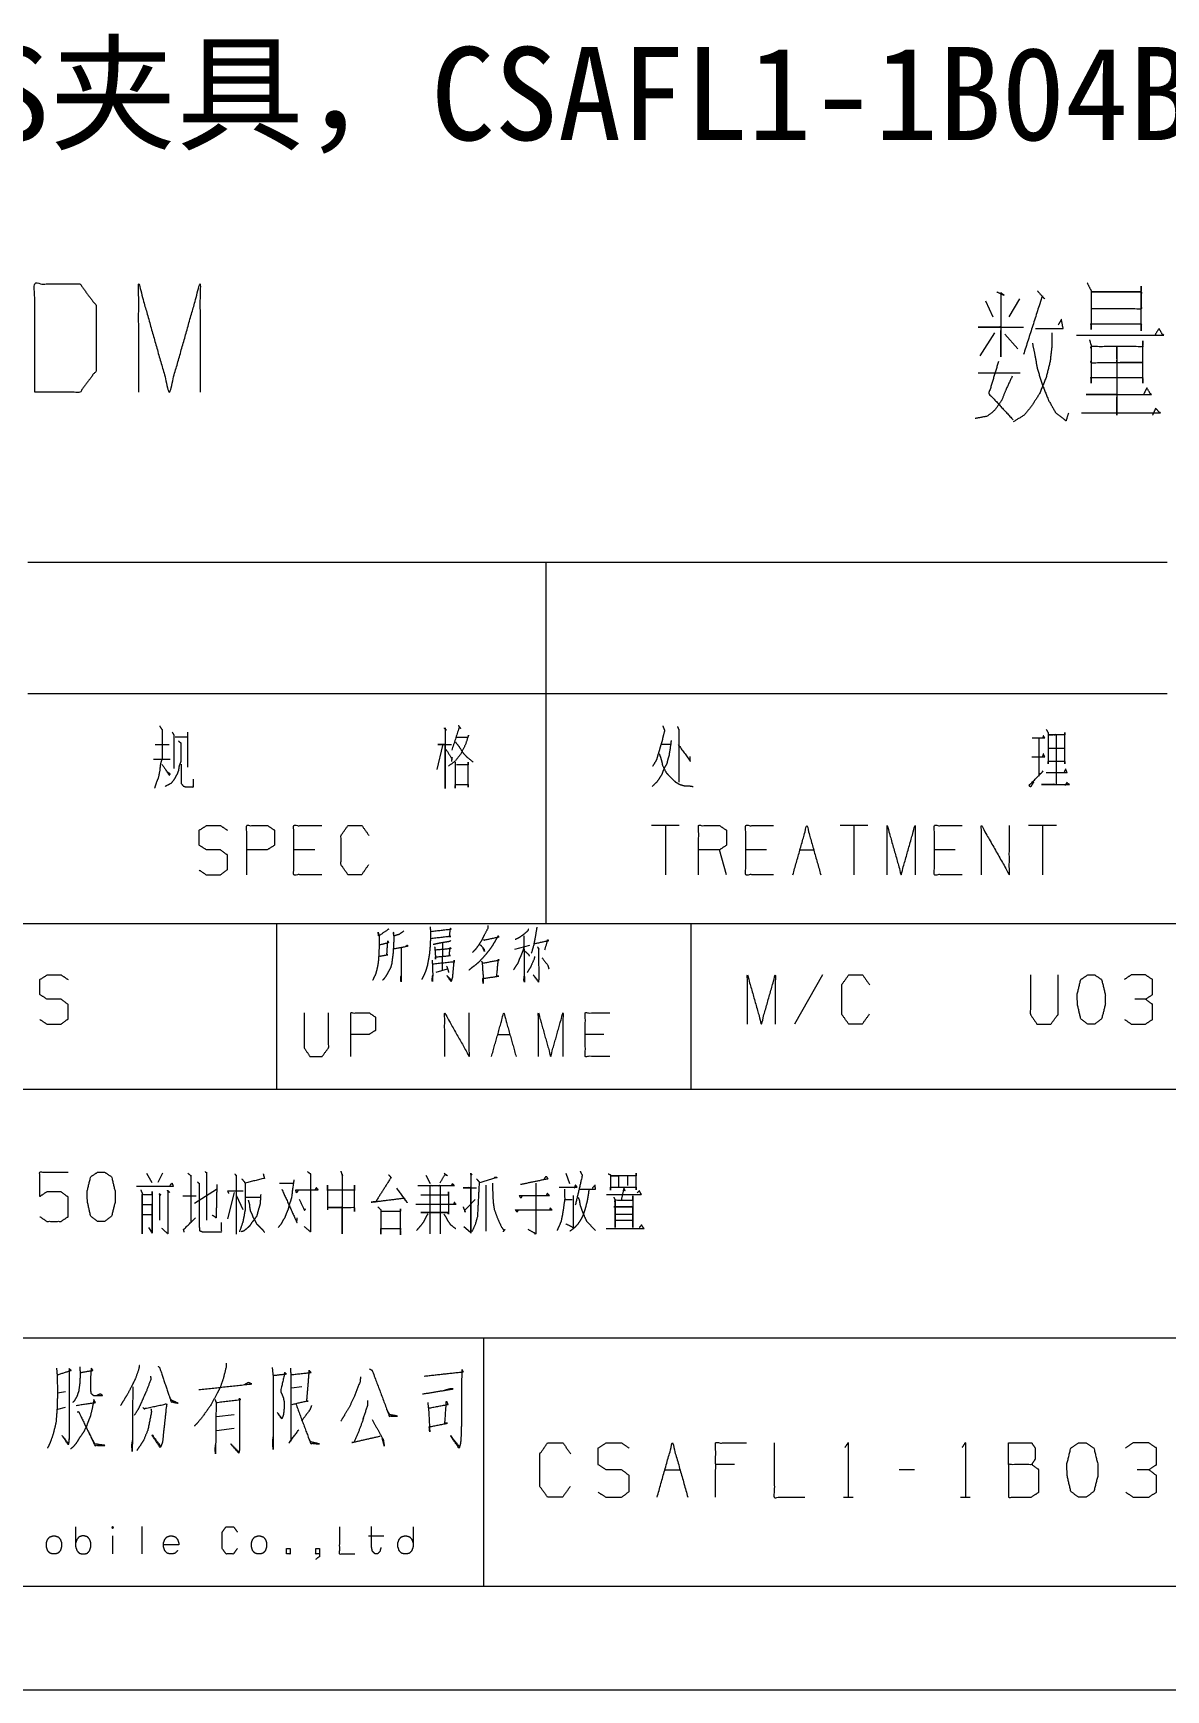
# Model space of a CAD drawing. Header units: millimetres. Extents: x 0 to 210, y 0 to 297.
# Drawn here: x 103.2 to 157.9, y 0 to 80 of the extents above; entities that cross this region are included whole.
import ezdxf

# ---------------------------------------------------------------- set-up
doc = ezdxf.new("R2010")
doc.units = ezdxf.units.MM
doc.layers.add('101', color=7, linetype='Continuous', true_color=0xffffff)

msp = doc.modelspace()

# ---------------------------------------------------------------- linework, layer by layer
at = {"layer": '101', "color": 72, "linetype": 'Continuous', "lineweight": 18}
for p, q in [((149.238, 67.069), (149.588, 66.297)), ((150.874, 67.179), (150.368, 66.297)), ((149.666, 65.525), (148.965, 64.423)), ((150.173, 65.47), (150.796, 64.754)), ((148.887, 63.596), (150.913, 63.596)), ((103, 54.463), (128, 54.463)), ((128, 54.463), (158, 54.463)), ((128, 54.463), (128, 48.113)), ((103, 48.113), (128, 48.113)), ((128, 48.113), (158, 48.113)), ((128, 48.113), (128, 37)), ((109.147, 45.65), (109.819, 45.65)), ((110.102, 46.025), (110.703, 46.025)), ((110.703, 46.25), (110.703, 44.55)), ((133.601, 45.675), (134.025, 45.675)), ((151.813, 45.95), (151.813, 44.125)), ((109.059, 44.95), (109.872, 44.95)), ((123.018, 45.6), (122.735, 44.45)), ((152.255, 45.475), (153.032, 45.475)), ((134.449, 41.737), (133.106, 41.737)), ((133.778, 41.737), (133.778, 39.362)), ((143.555, 41.737), (142.212, 41.737)), ((142.884, 41.737), (142.884, 39.362)), ((152.661, 41.737), (151.318, 41.737)), ((151.989, 41.737), (151.989, 39.362)), ((116.847, 40.563), (115.839, 40.563)), ((136.726, 39.362), (136.39, 40.563)), ((138.666, 40.563), (137.659, 40.563)), ((140.271, 40.563), (140.943, 40.563)), ((147.772, 40.563), (146.765, 40.563)), ((103, 37), (128, 37)), ((128, 37), (158, 37)), ((123.012, 36.054), (122.996, 34.751)), ((126.507, 35.767), (127.226, 35.966)), ((122.715, 34.663), (123.262, 34.818)), ((141.36, 34.525), (140.016, 32.15)), ((125.679, 31.649), (126.273, 31.649)), ((130.798, 31.649), (129.909, 31.649)), ((108.729, 24.95), (108.977, 24.5)), ((109.489, 24.95), (109.277, 24.5)), ((122.211, 24.85), (122.423, 24.45)), ((128.97, 24.95), (129.147, 24.45)), ((111.041, 23.5), (112.101, 24.175)), ((112.964, 24.025), (112.628, 22.75)), ((115.152, 24.475), (115.824, 24.475)), ((125.106, 24.375), (125.106, 22.15)), ((131.953, 24.8), (131.953, 24.35)), ((110.475, 23.85), (111.129, 23.85)), ((113.07, 23.85), (113.37, 23.2)), ((113.494, 23.8), (114.201, 23.8)), ((128.899, 23.675), (129.27, 23.675)), ((131.335, 22.975), (132.183, 22.975)), ((131.335, 22.675), (132.165, 22.675)), ((108.817, 22.325), (108.994, 22.05)), ((124.046, 22.375), (124.364, 22.1)), ((113.645, 14.842), (113.45, 14.738)), ((116.229, 14.635), (115.717, 14.566)), ((104.817, 14.393), (104.427, 14.324)), ((104.793, 13.634), (104.427, 13.531)), ((112.962, 13.289), (112.108, 13.186)), ((112.108, 12.53), (112.962, 12.634)), ((133.747, 10.628), (134.489, 10.628)), ((137.122, 10.876), (136.205, 10.876)), ((145.804, 10.628), (145.062, 10.628)), ((142.37, 9.303), (142.838, 9.303)), ((148.027, 9.303), (148.496, 9.303)), ((105.304, 6.907), (105.304, 7.873)), ((107.089, 7.431), (107.089, 6.562)), ((108.504, 7.887), (108.504, 6.562)), ((119.448, 7.431), (120.18, 7.431))]:
    msp.add_line(p, q, dxfattribs=at)
at = {"layer": '101', "color": 133, "linetype": 'Continuous', "lineweight": 18}
for p, q in [((25, 37), (205, 37)), ((115, 37), (115, 29)), ((135, 37), (135, 29)), ((25, 29), (205, 29)), ((75, 17), (184, 17)), ((125, 17), (125, 5)), ((25, 5), (205, 5)), ((25, 5), (205, 5)), ((0, 0), (210, 0))]:
    msp.add_line(p, q, dxfattribs=at)
at = {"layer": '101', "color": 72, "linetype": 'Continuous', "lineweight": 18}
for points, knots in [([(103.326, 62.659), (105.508, 62.659), (106.288, 63.706), (106.288, 66.848), (105.508, 67.895), (103.326, 67.895), (103.326, 62.659)], [0, 0, 0.142135, 0.227161, 0.43179, 0.516816, 0.658951, 1, 1]), ([(108.345, 62.659), (108.345, 67.895), (109.826, 62.659), (111.307, 67.895), (111.307, 62.659)], [0, 0, 0.245192, 0.5, 0.754808, 1, 1]), ([(149.783, 67.51), (150.134, 67.344), (149.978, 67.455), (149.978, 64.368), (149.978, 65.801), (148.887, 65.801), (151.069, 65.801)], [0, 0, 0.046316, 0.06912, 0.437817, 0.608997, 0.739332, 1, 1]), ([(151.731, 67.565), (152.082, 67.179), (151.965, 67.289), (151.069, 64.478)], [0, 0, 0.143538, 0.187772, 1, 1]), ([(154.14, 67.951), (154.334, 67.565), (154.334, 65.691), (154.334, 65.966), (156.75, 65.966), (156.75, 65.636), (156.75, 67.785), (156.75, 67.51), (154.334, 67.51), (156.75, 67.51), (156.75, 66.683), (154.334, 66.683)], [0, 0, 0.027307, 0.1457, 0.163111, 0.315748, 0.336641, 0.472445, 0.489856, 0.642493, 0.79513, 0.847363, 1, 1]), ([(151.654, 65.746), (152.978, 65.746), (152.901, 66.187), (152.745, 65.911)], [0, 0, 0.634142, 0.848459, 1, 1]), ([(153.633, 65.415), (157.803, 65.415), (157.608, 65.746), (157.413, 65.415)], [0, 0, 0.844515, 0.922257, 1, 1]), ([(152.433, 65.525), (152.433, 64.864), (152.355, 64.147), (152.16, 63.376), (151.848, 62.604), (151.498, 62.053), (151.108, 61.557), (150.562, 61.226)], [0, 0, 0.134097, 0.280225, 0.441581, 0.610313, 0.742763, 0.870657, 1, 1]), ([(151.498, 65.029), (151.615, 64.478), (151.731, 63.817), (151.965, 63.045), (152.277, 62.273), (152.628, 61.667), (153.134, 61.281), (153.251, 61.667)], [0, 0, 0.122115, 0.267686, 0.442436, 0.622809, 0.774614, 0.912625, 1, 1]), ([(154.257, 65.195), (154.334, 64.919), (154.334, 63.1), (154.334, 63.376), (156.828, 63.376), (156.828, 63.1), (156.828, 65.14), (156.828, 64.864), (154.334, 64.864), (154.334, 64.092), (156.828, 64.092), (155.581, 64.092), (155.581, 64.864), (155.581, 61.557), (155.581, 62.549), (154.101, 62.549), (157.218, 62.549), (157.023, 62.88), (156.867, 62.549)], [0, 0, 0.011506, 0.084582, 0.095654, 0.195852, 0.206924, 0.288857, 0.299929, 0.400127, 0.431129, 0.531327, 0.581426, 0.612427, 0.745292, 0.785151, 0.844644, 0.969891, 0.985312, 1, 1]), ([(149.861, 64.147), (149.393, 62.604), (150.562, 61.336)], [0, 0, 0.483238, 1, 1]), ([(150.523, 63.431), (150.212, 62.769), (150.017, 62.273), (149.666, 61.777), (149.315, 61.502), (148.731, 61.392)], [0, 0, 0.251054, 0.434039, 0.642627, 0.795771, 1, 1]), ([(153.867, 61.667), (157.647, 61.667), (157.452, 61.888), (157.296, 61.557)], [0, 0, 0.851382, 0.917653, 1, 1]), ([(109.359, 46.55), (109.483, 46.35), (109.483, 45), (109.395, 44.7), (109.359, 44.375), (109.289, 44.025), (109.2, 43.825), (109.112, 43.55)], [0, 0, 0.076124, 0.513098, 0.61433, 0.720148, 0.835726, 0.906502, 1, 1]), ([(123.089, 46.45), (123.195, 46.35), (123.142, 46.425), (123.142, 43.525), (123.142, 45.65), (122.788, 45.65), (123.442, 45.65)], [0, 0, 0.023248, 0.037897, 0.500409, 0.839319, 0.895699, 1, 1]), ([(123.778, 46.575), (123.884, 46.425), (123.814, 46.45), (123.46, 45.375)], [0, 0, 0.13213, 0.186063, 1, 1]), ([(133.654, 46.55), (133.742, 46.325), (133.654, 46), (133.619, 45.825), (133.548, 45.6), (133.477, 45.35), (133.407, 45.125), (133.353, 44.925), (133.265, 44.775), (133.159, 44.6)], [0, 0, 0.116543, 0.278922, 0.364994, 0.478699, 0.603955, 0.717661, 0.817415, 0.901348, 1, 1]), ([(134.361, 46.525), (134.432, 46.35), (134.432, 43.825)], [0, 0, 0.06955, 1, 1]), ([(110.261, 45.825), (110.385, 45.725), (110.385, 44.85), (110.296, 44.6), (110.261, 44.375), (110.19, 44.2), (110.049, 43.95), (109.907, 43.775), (109.624, 43.625)], [0, 0, 0.062433, 0.405832, 0.509894, 0.59928, 0.673353, 0.786074, 0.87437, 1, 1]), ([(109.96, 46.25), (110.049, 46.1), (110.049, 44.5)], [0, 0, 0.098129, 1, 1]), ([(123.708, 46), (124.255, 46), (124.273, 46.1), (124.114, 45.625), (123.884, 45.175), (123.619, 44.85), (123.301, 44.6)], [0, 0, 0.220962, 0.261916, 0.463927, 0.667688, 0.836827, 1, 1]), ([(123.637, 45.775), (123.814, 45.55), (124.008, 45.25), (124.185, 45.05), (124.503, 44.8)], [0, 0, 0.21756, 0.48939, 0.692336, 1, 1]), ([(134.061, 45.85), (133.954, 45.125), (133.884, 44.9), (133.848, 44.725), (133.742, 44.55), (133.654, 44.35), (133.601, 44.2), (133.477, 44), (133.371, 43.85), (133.141, 43.625)], [0, 0, 0.296654, 0.39214, 0.464421, 0.547268, 0.635794, 0.700206, 0.795423, 0.869796, 1, 1]), ([(134.396, 45.65), (134.98, 44.85), (134.98, 45.075)], [0, 0, 0.814823, 1, 1]), ([(151.495, 45.975), (152.096, 45.975), (152.025, 46.075), (151.989, 45.95)], [0, 0, 0.704249, 0.847765, 1, 1]), ([(152.166, 46.375), (152.255, 46.225), (152.255, 44.725), (152.255, 44.85), (153.068, 44.85), (153.068, 44.725), (153.068, 46.225), (153.068, 46.125), (152.255, 46.125), (152.643, 46.125), (152.643, 43.725), (151.936, 43.725), (153.28, 43.725), (153.191, 43.775), (153.174, 43.825), (153.068, 43.675)], [0, 0, 0.016858, 0.162099, 0.174203, 0.252928, 0.265032, 0.410274, 0.419956, 0.498682, 0.536333, 0.76872, 0.837177, 0.967246, 0.977078, 0.982212, 1, 1]), ([(123.177, 45.425), (123.478, 44.95), (123.478, 45.025), (123.442, 44.825)], [0, 0, 0.668994, 0.75826, 1, 1]), ([(123.619, 44.8), (123.619, 43.55), (123.619, 43.725), (124.255, 43.725), (124.255, 43.6), (124.255, 44.8), (124.255, 44.675), (123.69, 44.675)], [0, 0, 0.306606, 0.349531, 0.505606, 0.536266, 0.830607, 0.861268, 1, 1]), ([(133.477, 45.2), (133.548, 45.025), (133.601, 44.825), (133.636, 44.65), (133.813, 44.3), (133.901, 44.2), (134.149, 43.95), (134.29, 43.825), (134.467, 43.725), (134.714, 43.65), (134.944, 43.65), (135.121, 43.625)], [0, 0, 0.075193, 0.157622, 0.228748, 0.384953, 0.438117, 0.578252, 0.653438, 0.734338, 0.837349, 0.928887, 1, 1]), ([(151.477, 45.05), (152.096, 45.05), (152.025, 45.2), (151.989, 45.075)], [0, 0, 0.676568, 0.857927, 1, 1]), ([(109.465, 44.7), (109.819, 44.175), (109.872, 44.225), (109.731, 44.325)], [0, 0, 0.720053, 0.802973, 1, 1]), ([(110.402, 44.7), (110.402, 43.775), (110.491, 43.65), (110.632, 43.6), (110.985, 43.6), (110.985, 43.975)], [0, 0, 0.472766, 0.551006, 0.627665, 0.808337, 1, 1]), ([(151.565, 43.85), (151.406, 43.6), (151.336, 43.675), (152.025, 44.375)], [0, 0, 0.214442, 0.289032, 1, 1]), ([(152.166, 44.3), (153.174, 44.3), (153.103, 44.475), (153.032, 44.325)], [0, 0, 0.739677, 0.87825, 1, 1]), ([(111.269, 39.588), (111.604, 39.362), (112.294, 39.362), (112.63, 39.613), (112.63, 40.313), (112.294, 40.563), (111.622, 40.563), (111.269, 40.788), (111.269, 41.513), (111.622, 41.737), (112.294, 41.737), (112.63, 41.513)], [0, 0, 0.068036, 0.184055, 0.254519, 0.372335, 0.4428, 0.555844, 0.62637, 0.748394, 0.81892, 0.931964, 1, 1]), ([(113.563, 39.362), (113.563, 41.737), (114.57, 41.737), (114.906, 41.513), (114.906, 40.788), (114.553, 40.563), (113.563, 40.563)], [0, 0, 0.401146, 0.571312, 0.639588, 0.762044, 0.832819, 1, 1]), ([(117.183, 39.362), (115.839, 39.362), (115.839, 41.737), (117.183, 41.737)], [0, 0, 0.26539, 0.73461, 1, 1]), ([(119.441, 39.838), (119.106, 39.362), (118.452, 39.362), (118.116, 39.838), (118.116, 41.263), (118.452, 41.737), (119.123, 41.737), (119.459, 41.263)], [0, 0, 0.114569, 0.243367, 0.357936, 0.638584, 0.753153, 0.885432, 1, 1]), ([(135.383, 39.362), (135.383, 41.737), (136.39, 41.737), (136.726, 41.513), (136.726, 40.788), (136.39, 40.563), (135.383, 40.563)], [0, 0, 0.400952, 0.571035, 0.639278, 0.761674, 0.829917, 1, 1]), ([(139.002, 39.362), (137.659, 39.362), (137.659, 41.737), (139.002, 41.737)], [0, 0, 0.26539, 0.73461, 1, 1]), ([(139.935, 39.362), (140.607, 41.737), (141.279, 39.362)], [0, 0, 0.5, 1, 1]), ([(144.488, 39.362), (144.488, 41.737), (145.16, 39.362), (145.832, 41.737), (145.832, 39.362)], [0, 0, 0.245192, 0.5, 0.754808, 1, 1]), ([(148.108, 39.362), (146.765, 39.362), (146.765, 41.737), (148.108, 41.737)], [0, 0, 0.26539, 0.73461, 1, 1]), ([(149.041, 39.362), (149.041, 41.737), (150.385, 39.362), (150.385, 41.737)], [0, 0, 0.317574, 0.682426, 1, 1]), ([(122.419, 36.849), (122.434, 36.65), (122.434, 36.297), (122.419, 35.966), (122.403, 35.745), (122.372, 35.458), (122.325, 35.215), (122.278, 34.95), (122.216, 34.751), (122.138, 34.553), (122.013, 34.31)], [0, 0, 0.076502, 0.212087, 0.33934, 0.424292, 0.535106, 0.630037, 0.733303, 0.813246, 0.895185, 1, 1]), ([(125.212, 36.915), (125.197, 36.761), (125.009, 36.407), (124.9, 36.187), (124.775, 35.988), (124.619, 35.767), (124.463, 35.613)], [0, 0, 0.101774, 0.363751, 0.525154, 0.678922, 0.85608, 1, 1]), ([(127.569, 36.827), (127.553, 36.717), (127.475, 36.253), (127.413, 35.944), (127.304, 35.568)], [0, 0, 0.086565, 0.451628, 0.696475, 1, 1]), ([(120.421, 36.739), (120.359, 36.695), (119.937, 36.407), (119.906, 36.584), (119.953, 36.407), (119.953, 35.833), (119.937, 35.48), (119.922, 35.237), (119.89, 34.994), (119.843, 34.774), (119.781, 34.553), (119.703, 34.398), (119.641, 34.266)], [0, 0, 0.024363, 0.186801, 0.243941, 0.302153, 0.485022, 0.597667, 0.675194, 0.753199, 0.825098, 0.89819, 0.953346, 1, 1]), ([(119.984, 35.414), (120.015, 35.436), (120.374, 35.502), (120.327, 35.48), (120.374, 36.165), (120.405, 36.076), (119.968, 35.966)], [0, 0, 0.022686, 0.239276, 0.269989, 0.676988, 0.732559, 1, 1]), ([(121.155, 36.65), (120.905, 36.474), (120.671, 36.407), (120.64, 36.584), (120.671, 36.319), (120.655, 36.054), (120.64, 35.767), (120.624, 35.524), (120.593, 35.303), (120.562, 35.061), (120.515, 34.884), (120.437, 34.751), (120.359, 34.597), (120.281, 34.464), (120.203, 34.354), (120.124, 34.266)], [0, 0, 0.096321, 0.172939, 0.229417, 0.313418, 0.396987, 0.487496, 0.564125, 0.634337, 0.711437, 0.768975, 0.817389, 0.871906, 0.920319, 0.962889, 1, 1]), ([(122.465, 36.628), (123.433, 36.739), (123.387, 36.783), (123.34, 36.385), (123.418, 36.385), (122.45, 36.275)], [0, 0, 0.391079, 0.41692, 0.577582, 0.608917, 1, 1]), ([(123.418, 36.187), (123.371, 36.143), (122.981, 36.076), (122.762, 36.032), (122.559, 35.988)], [0, 0, 0.072252, 0.516596, 0.766865, 1, 1]), ([(124.994, 36.231), (125.041, 36.209), (125.743, 36.363), (125.696, 36.407), (125.571, 36.187), (125.431, 35.944), (125.29, 35.745), (125.134, 35.546), (124.963, 35.348), (124.775, 35.149), (124.572, 34.972), (124.416, 34.862), (124.291, 34.751)], [0, 0, 0.017096, 0.254607, 0.275862, 0.359625, 0.452277, 0.53264, 0.616084, 0.702808, 0.792985, 0.881825, 0.94496, 1, 1]), ([(127.163, 36.739), (127.132, 36.65), (126.929, 36.474), (126.71, 36.319), (126.523, 36.231)], [0, 0, 0.111852, 0.433096, 0.752713, 1, 1]), ([(126.945, 36.407), (126.96, 34.663), (126.976, 34.177), (126.945, 34.266), (126.96, 34.464)], [0, 0, 0.691282, 0.883883, 0.921006, 1, 1]), ([(127.444, 36.032), (128.147, 36.187), (128.084, 36.209), (127.944, 35.723)], [0, 0, 0.55707, 0.608361, 1, 1]), ([(120.655, 35.789), (121.358, 35.922), (121.311, 35.944), (121.233, 35.9)], [0, 0, 0.834812, 0.895274, 1, 1]), ([(121.014, 35.833), (121.014, 34.199), (120.999, 34.31), (121.014, 34.487)], [0, 0, 0.849784, 0.907773, 1, 1]), ([(122.512, 35.237), (122.528, 35.039), (122.544, 34.531), (122.528, 34.199), (122.512, 34.288), (122.544, 34.509)], [0, 0, 0.147472, 0.523364, 0.768667, 0.835021, 1, 1]), ([(122.544, 35.061), (123.605, 35.171), (123.574, 35.237), (123.558, 35.127), (123.511, 34.619), (123.496, 34.42), (123.433, 34.199), (123.23, 34.487), (123.449, 34.266)], [0, 0, 0.374082, 0.399751, 0.438832, 0.617592, 0.687461, 0.76789, 0.891106, 1, 1]), ([(122.637, 35.878), (122.653, 35.723), (122.684, 35.281), (122.668, 35.392), (123.402, 35.458), (123.34, 35.458), (123.387, 35.855), (123.418, 35.789), (122.653, 35.723)], [0, 0, 0.056492, 0.217482, 0.25803, 0.525927, 0.548636, 0.694166, 0.720796, 1, 1]), ([(124.822, 35.988), (124.853, 35.966), (125.025, 35.767), (125.041, 35.657), (124.978, 35.811)], [0, 0, 0.066042, 0.519584, 0.712131, 1, 1]), ([(124.9, 35.193), (124.931, 35.127), (124.963, 34.575), (124.978, 34.509), (124.978, 34.111), (124.963, 34.288), (124.963, 34.354), (125.728, 34.464), (125.634, 34.464), (125.712, 35.281), (125.743, 35.237), (125.696, 35.215), (124.947, 35.083)], [0, 0, 0.01883, 0.160989, 0.178488, 0.28068, 0.326276, 0.343307, 0.542027, 0.566111, 0.777128, 0.791034, 0.804346, 1, 1]), ([(126.945, 35.855), (126.851, 35.568), (126.742, 35.326), (126.648, 35.083), (126.554, 34.95), (126.445, 34.774)], [0, 0, 0.251918, 0.474133, 0.691325, 0.826698, 1, 1]), ([(126.96, 35.701), (127.163, 35.524), (127.21, 35.436)], [0, 0, 0.729093, 1, 1]), ([(127.46, 35.414), (127.444, 35.303), (127.272, 34.906), (127.101, 34.641)], [0, 0, 0.12962, 0.632946, 1, 1]), ([(127.6, 35.878), (127.678, 35.767), (127.647, 35.789), (127.663, 34.619), (127.663, 34.332), (127.647, 34.177), (127.397, 34.531), (127.647, 34.222)], [0, 0, 0.051678, 0.066295, 0.513631, 0.623345, 0.682723, 0.848096, 1, 1]), ([(127.819, 35.348), (128.1, 34.994), (128.147, 34.818)], [0, 0, 0.711827, 1, 1]), ([(103.575, 32.375), (103.911, 32.15), (104.6, 32.15), (104.936, 32.4), (104.936, 33.1), (104.6, 33.35), (103.929, 33.35), (103.575, 33.575), (103.575, 34.3), (103.929, 34.525), (104.6, 34.525), (104.936, 34.3)], [0, 0, 0.068036, 0.184054, 0.254519, 0.372335, 0.442799, 0.555844, 0.62637, 0.748393, 0.81892, 0.931964, 1, 1]), ([(123.215, 34.95), (123.277, 34.774), (123.308, 34.641)], [0, 0, 0.579211, 1, 1]), ([(137.74, 32.15), (137.74, 34.525), (138.412, 32.15), (139.083, 34.525), (139.083, 32.15)], [0, 0, 0.245192, 0.5, 0.754808, 1, 1]), ([(143.619, 32.625), (143.283, 32.15), (142.629, 32.15), (142.293, 32.625), (142.293, 34.05), (142.629, 34.525), (143.3, 34.525), (143.636, 34.05)], [0, 0, 0.114568, 0.243367, 0.357935, 0.638583, 0.753152, 0.885431, 1, 1]), ([(151.399, 34.525), (151.399, 32.625), (151.717, 32.15), (152.389, 32.15), (152.742, 32.625), (152.742, 34.525)], [0, 0, 0.337151, 0.438598, 0.557781, 0.662849, 1, 1]), ([(154.506, 32.15), (154.842, 32.4), (155.019, 33.1), (155.019, 33.575), (154.842, 34.3), (154.506, 34.525), (154.17, 34.525), (153.834, 34.3), (153.658, 33.575), (153.675, 33.1), (153.834, 32.4), (154.17, 32.15), (154.506, 32.15)], [0, 0, 0.067525, 0.183972, 0.260584, 0.380943, 0.446142, 0.500306, 0.565505, 0.685864, 0.762529, 0.87831, 0.945835, 1, 1]), ([(156.959, 33.35), (157.295, 33.575), (157.295, 34.3), (156.959, 34.525), (156.27, 34.525), (155.934, 34.3)], [0, 0, 0.153874, 0.429853, 0.583728, 0.846125, 1, 1]), ([(155.952, 32.375), (156.27, 32.15), (156.959, 32.15), (157.295, 32.375), (157.295, 33.1), (156.959, 33.35), (156.447, 33.35)], [0, 0, 0.124121, 0.343688, 0.472447, 0.703378, 0.836733, 1, 1]), ([(116.331, 32.687), (116.331, 31.009), (116.612, 30.589), (117.205, 30.589), (117.517, 31.009), (117.517, 32.687)], [0, 0, 0.337151, 0.438598, 0.557782, 0.662849, 1, 1]), ([(118.594, 30.589), (118.594, 32.687), (119.484, 32.687), (119.78, 32.488), (119.78, 31.848), (119.468, 31.649), (118.594, 31.649)], [0, 0, 0.401145, 0.571312, 0.639588, 0.762043, 0.832818, 1, 1]), ([(123.12, 30.589), (123.12, 32.687), (124.306, 30.589), (124.306, 32.687)], [0, 0, 0.317574, 0.682426, 1, 1]), ([(125.383, 30.589), (125.976, 32.687), (126.569, 30.589)], [0, 0, 0.5, 1, 1]), ([(127.646, 30.589), (127.646, 32.687), (128.239, 30.589), (128.832, 32.687), (128.832, 30.589)], [0, 0, 0.245192, 0.5, 0.754808, 1, 1]), ([(131.095, 30.589), (129.909, 30.589), (129.909, 32.687), (131.095, 32.687)], [0, 0, 0.26539, 0.73461, 1, 1]), ([(103.575, 22.85), (103.911, 22.625), (104.6, 22.625), (104.936, 22.85), (104.936, 23.8), (104.6, 24.05), (103.911, 24.05), (103.575, 23.825), (103.575, 25), (104.936, 25)], [0, 0, 0.062228, 0.168343, 0.230571, 0.376816, 0.441265, 0.547381, 0.609608, 0.79049, 1, 1]), ([(106.7, 22.625), (107.036, 22.875), (107.213, 23.575), (107.213, 24.05), (107.036, 24.775), (106.7, 25), (106.364, 25), (106.028, 24.775), (105.852, 24.05), (105.869, 23.575), (106.028, 22.875), (106.364, 22.625), (106.7, 22.625)], [0, 0, 0.067525, 0.183971, 0.260584, 0.380943, 0.446141, 0.500306, 0.565504, 0.685864, 0.762529, 0.87831, 0.945835, 1, 1]), ([(110.723, 24.95), (110.864, 24.825), (110.864, 22.575)], [0, 0, 0.077387, 1, 1]), ([(111.553, 25.025), (111.624, 24.975), (111.624, 22.675)], [0, 0, 0.036285, 1, 1]), ([(112.982, 24.925), (113.052, 24.825), (113.052, 22)], [0, 0, 0.041551, 1, 1]), ([(114.36, 24.925), (114.413, 24.7), (113.494, 24.475), (113.335, 24.675)], [0, 0, 0.161319, 0.82166, 1, 1]), ([(116.495, 25.025), (116.637, 24.925), (116.637, 22.125), (116.336, 22.375)], [0, 0, 0.051481, 0.883807, 1, 1]), ([(118.1, 25.05), (118.189, 24.825), (118.171, 24.875), (118.171, 22.025), (118.171, 23.3), (117.499, 23.3), (118.772, 23.3), (118.772, 23.1), (118.772, 24.375), (118.772, 24.125), (117.464, 24.125), (117.464, 24.375), (117.464, 23.175)], [0, 0, 0.022286, 0.027175, 0.289921, 0.407466, 0.469386, 0.586709, 0.605148, 0.722692, 0.74574, 0.866322, 0.88937, 1, 1]), ([(120.412, 24.875), (120.553, 24.725), (120.518, 24.725), (119.793, 23.575), (119.581, 23.55), (121.154, 23.75), (121.313, 23.525), (120.818, 24.225)], [0, 0, 0.045476, 0.053274, 0.353144, 0.400259, 0.750088, 0.810877, 1, 1]), ([(123.095, 24.95), (123.254, 24.825), (123.13, 24.875), (122.883, 24.475)], [0, 0, 0.250968, 0.416511, 1, 1]), ([(124.346, 24.925), (124.435, 24.875), (124.382, 24.925), (124.382, 22.05), (124.382, 24.25), (124.01, 24.25), (124.664, 24.25)], [0, 0, 0.016183, 0.027799, 0.485997, 0.836619, 0.895774, 1, 1]), ([(129.659, 25.05), (129.765, 24.85), (129.429, 23.4)], [0, 0, 0.132017, 1, 1]), ([(131.017, 24.925), (131.123, 24.875), (131.123, 24.125), (131.123, 24.275), (132.36, 24.275), (132.36, 24.15), (132.36, 24.95), (132.36, 24.825), (131.123, 24.825), (131.512, 24.825), (131.512, 24.275)], [0, 0, 0.021393, 0.15824, 0.185609, 0.411361, 0.434168, 0.580138, 0.602945, 0.828696, 0.899646, 1, 1]), ([(108.234, 24.325), (110.019, 24.325), (109.966, 24.475), (109.843, 24.35)], [0, 0, 0.842005, 0.917045, 1, 1]), ([(108.446, 24.15), (108.517, 23.975), (108.517, 22.025), (108.517, 23.925), (108.994, 23.925), (108.994, 24.05), (108.994, 22.05), (108.994, 23.425), (108.499, 23.425), (108.499, 22.95), (108.977, 22.95)], [0, 0, 0.019945, 0.226009, 0.42679, 0.47722, 0.490429, 0.701776, 0.847078, 0.899375, 0.94957, 1, 1]), ([(109.719, 24.125), (109.843, 24.025), (109.754, 24.1), (109.754, 22.025), (109.471, 22.275)], [0, 0, 0.058327, 0.100824, 0.861609, 1, 1]), ([(111.182, 24.525), (111.271, 24.45), (111.271, 22.35), (111.288, 22.175), (111.412, 22.125), (112.349, 22.125), (112.349, 22.575)], [0, 0, 0.029629, 0.566436, 0.611397, 0.645509, 0.88497, 1, 1]), ([(112.119, 24.4), (112.084, 22.8), (111.889, 22.925)], [0, 0, 0.873798, 1, 1]), ([(112.699, 23.975), (112.646, 24.1), (113.388, 24.1)], [0, 0, 0.154627, 1, 1]), ([(113.494, 24.475), (113.494, 23.2), (113.459, 23.075), (113.441, 22.925), (113.37, 22.575), (113.211, 22.125)], [0, 0, 0.533406, 0.587752, 0.650939, 0.800322, 1, 1]), ([(115.841, 24.625), (115.718, 23.75), (115.682, 23.625), (115.612, 23.425), (115.559, 23.2), (115.47, 23), (115.399, 22.8), (115.311, 22.675), (115.223, 22.5), (115.081, 22.325)], [0, 0, 0.358966, 0.411734, 0.497902, 0.591802, 0.680622, 0.766788, 0.828973, 0.908609, 1, 1]), ([(115.258, 24.175), (115.983, 22.575), (116, 22.8)], [0, 0, 0.886137, 1, 1]), ([(116.053, 24.125), (115.965, 24), (115.93, 24.15), (117.008, 24.15), (116.92, 24.25), (116.849, 24.125)], [0, 0, 0.092087, 0.184788, 0.83334, 0.913614, 1, 1]), ([(121.822, 24.35), (123.59, 24.35), (123.484, 24.45), (123.431, 24.325)], [0, 0, 0.862598, 0.933735, 1, 1]), ([(121.964, 23.9), (123.307, 23.9), (123.307, 24.05), (123.307, 22.975), (123.307, 23.05), (121.964, 23.05), (123.254, 23.05), (123.254, 23)], [0, 0, 0.252174, 0.280333, 0.48214, 0.49622, 0.748394, 0.990613, 1, 1]), ([(122.423, 22.025), (122.423, 24.35), (122.901, 24.35), (122.901, 22.025)], [0, 0, 0.453462, 0.546538, 1, 1]), ([(124.664, 24.675), (124.788, 24.525), (124.7, 22.85), (124.594, 22.475), (124.435, 22.125)], [0, 0, 0.073487, 0.707415, 0.854701, 1, 1]), ([(124.823, 24.5), (125.654, 24.75), (125.531, 24.75), (125.531, 24.7)], [0, 0, 0.83316, 0.951981, 1, 1]), ([(125.424, 24.475), (125.442, 23.975), (125.46, 23.55), (125.513, 23.2), (125.69, 22.725), (125.866, 22.35), (125.99, 22.175), (126.025, 22.225), (125.937, 22.125)], [0, 0, 0.191686, 0.354658, 0.490284, 0.684462, 0.843297, 0.925409, 0.948869, 1, 1]), ([(127.931, 24.675), (128.019, 24.8), (128.107, 24.675), (126.782, 24.4)], [0, 0, 0.09222, 0.184439, 1, 1]), ([(127.524, 24.475), (127.524, 22.025), (127.153, 22.225)], [0, 0, 0.853173, 1, 1]), ([(128.899, 24.175), (128.917, 23.7), (128.846, 23.2), (128.811, 22.975), (128.74, 22.625), (128.669, 22.45), (128.546, 22.175)], [0, 0, 0.231256, 0.476935, 0.587744, 0.761465, 0.853291, 1, 1]), ([(128.652, 24.275), (129.518, 24.275), (129.429, 24.375), (129.376, 24.225)], [0, 0, 0.747502, 0.862681, 1, 1]), ([(130.083, 24.175), (130.066, 24), (130.013, 23.675), (129.96, 23.45), (129.889, 23.175), (129.801, 22.925), (129.677, 22.675), (129.518, 22.45), (129.341, 22.275), (129.164, 22.15)], [0, 0, 0.076303, 0.219155, 0.319436, 0.442612, 0.557641, 0.678648, 0.798187, 0.906086, 1, 1]), ([(129.624, 24.175), (130.402, 24.175), (130.384, 24.375), (130.243, 24.225)], [0, 0, 0.656498, 0.825987, 1, 1]), ([(130.928, 23.925), (132.607, 23.925), (132.519, 24.1), (132.413, 24)], [0, 0, 0.830865, 0.927874, 1, 1]), ([(131.741, 24.275), (131.83, 24.1), (131.759, 24.175), (131.653, 23.675)], [0, 0, 0.241966, 0.369178, 1, 1]), ([(109.33, 23.975), (109.418, 23.9), (109.348, 23.925), (109.348, 22.675)], [0, 0, 0.080438, 0.132478, 1, 1]), ([(114.237, 23.925), (114.219, 23.625), (114.201, 23.425), (114.13, 23.2), (114.077, 23), (114.042, 22.875), (113.936, 22.725), (113.812, 22.575), (113.706, 22.4), (113.565, 22.275), (113.406, 22.15), (113.3, 22.125)], [0, 0, 0.139341, 0.232436, 0.341788, 0.437726, 0.497957, 0.583133, 0.673289, 0.768167, 0.855677, 0.94948, 1, 1]), ([(113.636, 23.65), (113.689, 23.45), (113.706, 23.275), (113.742, 23.1), (113.812, 22.975), (113.865, 22.825), (113.954, 22.675), (114.042, 22.5), (114.148, 22.4), (114.219, 22.325), (114.325, 22.225), (114.413, 22.1)], [0, 0, 0.116121, 0.214832, 0.315026, 0.395622, 0.484908, 0.582613, 0.692638, 0.774442, 0.832284, 0.914086, 1, 1]), ([(116.089, 23.7), (116.354, 23.15), (116.407, 23.225)], [0, 0, 0.869231, 1, 1]), ([(119.899, 23.325), (120.041, 23.175), (120.041, 22), (120.041, 22.275), (120.995, 22.275), (120.995, 21.975), (120.995, 23.225), (120.995, 23.1), (120.058, 23.1)], [0, 0, 0.039472, 0.264466, 0.317124, 0.499887, 0.557332, 0.796688, 0.820623, 1, 1]), ([(121.734, 23.45), (123.661, 23.45), (123.59, 23.55), (123.554, 23.45)], [0, 0, 0.893958, 0.950786, 1, 1]), ([(124.01, 23.325), (124.117, 23.075), (124.081, 23.15), (124.594, 23.675)], [0, 0, 0.249553, 0.325745, 1, 1]), ([(126.658, 23.175), (126.623, 23.075), (126.534, 23.175), (128.302, 23.175), (128.214, 23.275), (128.178, 23.15)], [0, 0, 0.046718, 0.105497, 0.884003, 0.942784, 1, 1]), ([(126.87, 23.875), (126.799, 23.75), (126.729, 23.875), (128.178, 23.875), (128.072, 23.975), (128.019, 23.875)], [0, 0, 0.071966, 0.143932, 0.870234, 0.943278, 1, 1]), ([(129.323, 23.875), (129.323, 22.325), (128.97, 22.5)], [0, 0, 0.797139, 1, 1]), ([(129.571, 23.775), (129.624, 23.625), (129.659, 23.4), (129.748, 23.15), (129.871, 22.85), (129.977, 22.625), (130.154, 22.45), (130.402, 22.175)], [0, 0, 0.086281, 0.2098, 0.3536, 0.529591, 0.664487, 0.799375, 1, 1]), ([(131.282, 23.8), (131.352, 23.65), (131.352, 22.325), (131.352, 23.65), (132.201, 23.65), (132.201, 23.85), (132.201, 22.325), (132.201, 23.325), (131.282, 23.325), (132.183, 23.325)], [0, 0, 0.020199, 0.181593, 0.342987, 0.446326, 0.470687, 0.656442, 0.778249, 0.890201, 1, 1]), ([(110.546, 22.1), (110.511, 22.225), (111.094, 22.8)], [0, 0, 0.13689, 1, 1]), ([(122.3, 22.975), (122.211, 22.825), (122.087, 22.575), (121.928, 22.375), (121.752, 22.175)], [0, 0, 0.178473, 0.46442, 0.72639, 1, 1]), ([(123.077, 22.975), (123.166, 22.85), (123.254, 22.675), (123.413, 22.45), (123.661, 22.275)], [0, 0, 0.165006, 0.376314, 0.673327, 1, 1]), ([(130.911, 22.275), (132.749, 22.275), (132.625, 22.45), (132.519, 22.325)], [0, 0, 0.829346, 0.926041, 1, 1]), ([(104.378, 15.532), (104.402, 15.256), (104.427, 14.393), (104.402, 13.565), (104.353, 12.91), (104.207, 12.323), (104.061, 11.909), (103.939, 11.668)], [0, 0, 0.070329, 0.28934, 0.499598, 0.66644, 0.819873, 0.931328, 1, 1]), ([(104.451, 15.221), (105.085, 15.428), (104.988, 15.497), (104.988, 12.151), (104.963, 11.909), (104.939, 11.84), (104.646, 12.289), (104.939, 11.909)], [0, 0, 0.122096, 0.143967, 0.756448, 0.800872, 0.814267, 0.912285, 1, 1]), ([(105.5, 15.601), (105.524, 15.256), (105.5, 14.807), (105.451, 14.428), (105.354, 14.152), (105.232, 13.945), (105.158, 13.876)], [0, 0, 0.190955, 0.438946, 0.650197, 0.811822, 0.94447, 1, 1]), ([(105.549, 15.325), (106.134, 15.428), (106.061, 15.532), (106.012, 15.014), (106.012, 14.566), (106.037, 14.324), (106.158, 14.221), (106.598, 14.221), (106.5, 14.29), (106.329, 14.221)], [0, 0, 0.2097, 0.254412, 0.437767, 0.595973, 0.681594, 0.738018, 0.892888, 0.935041, 1, 1]), ([(108.377, 15.67), (108.353, 15.497), (108.182, 15.014), (108.011, 14.669), (107.792, 14.255), (107.621, 13.979), (107.475, 13.738)], [0, 0, 0.081145, 0.319755, 0.499048, 0.717309, 0.868472, 1, 1]), ([(109.28, 15.635), (109.353, 15.566), (109.914, 13.91), (110.255, 13.841), (109.938, 13.979), (109.841, 14.117)], [0, 0, 0.037082, 0.681736, 0.810183, 0.937685, 1, 1]), ([(112.572, 15.773), (112.572, 15.601), (112.425, 15.014), (112.279, 14.6), (112.133, 14.324), (111.864, 13.807), (111.474, 13.255), (111.206, 12.91), (111.035, 12.737)], [0, 0, 0.049752, 0.224096, 0.350741, 0.440843, 0.608969, 0.803946, 0.929998, 1, 1]), ([(114.79, 15.566), (114.839, 15.152), (114.839, 11.633), (114.815, 11.909), (114.839, 12.22)], [0, 0, 0.092137, 0.86992, 0.931161, 1, 1]), ([(114.864, 15.187), (115.473, 15.256), (115.4, 15.325), (115.205, 14.462), (115.205, 14.393), (115.254, 14.29), (115.327, 14.117), (115.376, 13.876), (115.376, 13.669), (115.351, 13.427), (115.327, 13.255), (115.254, 13.082), (115.034, 13.393), (115.254, 13.117)], [0, 0, 0.163215, 0.189964, 0.425151, 0.443502, 0.473933, 0.523768, 0.589295, 0.644348, 0.708904, 0.755239, 0.805074, 0.906208, 1, 1]), ([(115.668, 15.532), (115.693, 15.221), (115.693, 12.047), (115.595, 11.909), (116.083, 12.565)], [0, 0, 0.069653, 0.779472, 0.817267, 1, 1]), ([(115.717, 15.221), (116.669, 15.325), (116.571, 15.428), (116.449, 13.945), (116.522, 13.945), (115.742, 13.772)], [0, 0, 0.276543, 0.31765, 0.747833, 0.76898, 1, 1]), ([(119.497, 15.497), (119.619, 15.428), (120.448, 13.22), (120.839, 13.22), (120.473, 13.289), (120.326, 13.531)], [0, 0, 0.039541, 0.70512, 0.815248, 0.920313, 1, 1]), ([(122.13, 15.152), (124.009, 15.359), (123.96, 15.463), (123.935, 14.945), (123.935, 13.013), (123.911, 12.254), (123.887, 11.909), (123.838, 11.737), (123.813, 11.668), (123.399, 12.289), (123.813, 11.771)], [0, 0, 0.26165, 0.277494, 0.349234, 0.616765, 0.721921, 0.769814, 0.794638, 0.804772, 0.908173, 1, 1]), ([(108.06, 14.635), (108.036, 11.53), (108.011, 11.806), (108.06, 12.082)], [0, 0, 0.847819, 0.923473, 1, 1]), ([(108.914, 15.152), (108.938, 15.014), (108.719, 14.428), (108.621, 14.221), (108.475, 13.876), (108.328, 13.565), (108.133, 13.255)], [0, 0, 0.067376, 0.368458, 0.47848, 0.658655, 0.823687, 1, 1]), ([(111.254, 14.497), (113.791, 14.773), (113.645, 14.842)], [0, 0, 0.940373, 1, 1]), ([(119.058, 15.118), (119.034, 14.876), (118.765, 14.186), (118.521, 13.669), (118.277, 13.255), (118.107, 12.979)], [0, 0, 0.102841, 0.416512, 0.658905, 0.862492, 1, 1]), ([(122.057, 14.29), (123.521, 14.531), (123.374, 14.531), (123.106, 14.462)], [0, 0, 0.777946, 0.854702, 1, 1]), ([(105.329, 13.738), (106.256, 13.876), (106.183, 14.014), (106.11, 13.634), (106.012, 13.22), (105.915, 12.979), (105.817, 12.703), (105.671, 12.427), (105.475, 12.151), (105.329, 11.909), (105.183, 11.737), (105.061, 11.633)], [0, 0, 0.248086, 0.289439, 0.391758, 0.504362, 0.573317, 0.650816, 0.733521, 0.823007, 0.897765, 0.957654, 1, 1]), ([(108.548, 13.634), (108.621, 13.565), (108.67, 13.6), (109.694, 13.807), (109.548, 12.461), (109.499, 11.978), (109.426, 11.771), (109.377, 11.702), (108.987, 12.323), (109.402, 11.771)], [0, 0, 0.021075, 0.033595, 0.2526, 0.536205, 0.63793, 0.683936, 0.701643, 0.855332, 1, 1]), ([(112.035, 14.014), (112.084, 13.876), (112.059, 11.599), (112.059, 11.392), (112.035, 11.599), (112.059, 11.84)], [0, 0, 0.047497, 0.786427, 0.853598, 0.921235, 1, 1]), ([(112.084, 13.876), (113.206, 14.014), (113.206, 14.083), (113.255, 14.014), (113.206, 13.979), (113.206, 11.564), (113.181, 11.426), (112.791, 11.875), (113.181, 11.495)], [0, 0, 0.224399, 0.238095, 0.254869, 0.26673, 0.746111, 0.773928, 0.891943, 1, 1]), ([(115.937, 13.807), (116.644, 11.909), (117.083, 11.875), (116.644, 11.978), (116.547, 12.185)], [0, 0, 0.643821, 0.783835, 0.927245, 1, 1]), ([(116.693, 13.738), (116.62, 13.531), (116.205, 12.979)], [0, 0, 0.241282, 1, 1]), ([(119.399, 13.979), (119.399, 13.772), (119.18, 13.082), (119.204, 13.117), (118.985, 12.53), (118.741, 11.944), (118.643, 11.944), (120.009, 12.254)], [0, 0, 0.05545, 0.249412, 0.26073, 0.428483, 0.598636, 0.624771, 1, 1]), ([(122.301, 13.876), (122.35, 13.462), (122.399, 12.461), (122.374, 12.703), (123.252, 12.875), (123.13, 12.875), (123.204, 13.945), (123.277, 13.772), (122.374, 13.6)], [0, 0, 0.085839, 0.292104, 0.342086, 0.526357, 0.55147, 0.772214, 0.810798, 1, 1]), ([(105.378, 13.427), (105.451, 13.427), (106.232, 11.806), (106.719, 11.806), (106.232, 11.875), (105.939, 12.427)], [0, 0, 0.021039, 0.538445, 0.678705, 0.820361, 1, 1]), ([(108.938, 13.565), (108.963, 13.427), (108.792, 12.565), (108.597, 12.082), (108.426, 11.806), (108.255, 11.564)], [0, 0, 0.064861, 0.4718, 0.712904, 0.863112, 1, 1]), ([(119.619, 13.048), (120.156, 12.082), (120.204, 11.771), (120.107, 12.151)], [0, 0, 0.610117, 0.783655, 1, 1]), ([(129.183, 9.827), (128.812, 9.303), (128.09, 9.303), (127.719, 9.827), (127.719, 11.401), (128.09, 11.925), (128.832, 11.925), (129.202, 11.401)], [0, 0, 0.114569, 0.243366, 0.357935, 0.638584, 0.753153, 0.885431, 1, 1]), ([(130.528, 9.551), (130.899, 9.303), (131.66, 9.303), (132.031, 9.579), (132.031, 10.352), (131.66, 10.628), (130.919, 10.628), (130.528, 10.876), (130.528, 11.677), (130.919, 11.925), (131.66, 11.925), (132.031, 11.677)], [0, 0, 0.068036, 0.184054, 0.254519, 0.372335, 0.4428, 0.555843, 0.62637, 0.748394, 0.818921, 0.931964, 1, 1]), ([(133.377, 9.303), (134.118, 11.925), (134.86, 9.303)], [0, 0, 0.5, 1, 1]), ([(136.205, 9.303), (136.205, 11.925), (137.688, 11.925)], [0, 0, 0.638733, 1, 1]), ([(139.034, 11.925), (139.034, 9.303), (140.517, 9.303)], [0, 0, 0.638733, 1, 1]), ([(142.448, 11.704), (142.604, 11.925), (142.604, 9.303)], [0, 0, 0.093489, 1, 1]), ([(148.106, 11.704), (148.262, 11.925), (148.262, 9.303)], [0, 0, 0.093491, 1, 1]), ([(150.349, 10.876), (150.349, 11.925), (151.461, 11.925), (151.637, 11.677), (151.637, 11.152), (151.461, 10.876), (150.349, 10.876), (150.349, 9.303), (151.442, 9.303), (151.812, 9.551), (151.812, 10.628), (151.461, 10.876)], [0, 0, 0.115917, 0.238847, 0.272469, 0.330428, 0.366584, 0.489514, 0.663389, 0.784163, 0.833486, 0.952453, 1, 1]), ([(154.095, 9.303), (154.465, 9.579), (154.661, 10.352), (154.661, 10.876), (154.465, 11.677), (154.095, 11.925), (153.724, 11.925), (153.353, 11.677), (153.158, 10.876), (153.178, 10.352), (153.353, 9.579), (153.724, 9.303), (154.095, 9.303)], [0, 0, 0.067525, 0.183971, 0.260583, 0.380943, 0.44614, 0.500305, 0.565504, 0.685863, 0.762528, 0.878309, 0.945836, 1, 1]), ([(157.118, 10.628), (157.489, 10.876), (157.489, 11.677), (157.118, 11.925), (156.357, 11.925), (155.987, 11.677)], [0, 0, 0.153874, 0.429853, 0.583727, 0.846126, 1, 1]), ([(156.006, 9.551), (156.357, 9.303), (157.118, 9.303), (157.489, 9.551), (157.489, 10.352), (157.118, 10.628), (156.553, 10.628)], [0, 0, 0.12412, 0.343689, 0.472447, 0.703379, 0.836733, 1, 1]), ([(103.949, 6.727), (104.056, 6.603), (104.193, 6.562), (104.319, 6.562), (104.456, 6.603), (104.563, 6.727), (104.622, 6.907), (104.622, 7.1), (104.563, 7.266), (104.456, 7.39), (104.319, 7.431), (104.193, 7.431), (104.056, 7.39), (103.949, 7.266), (103.89, 7.1), (103.89, 6.907), (103.949, 6.727)], [0, 0, 0.063223, 0.118197, 0.16705, 0.222024, 0.285249, 0.357934, 0.432348, 0.5, 0.563226, 0.6182, 0.667052, 0.722026, 0.785249, 0.852901, 0.927315, 1, 1]), ([(105.304, 6.907), (105.363, 6.727), (105.47, 6.603), (105.607, 6.562), (105.734, 6.562), (105.87, 6.603), (105.978, 6.727), (106.036, 6.907), (106.036, 7.1), (105.978, 7.266), (105.87, 7.39), (105.734, 7.431), (105.607, 7.431), (105.47, 7.39), (105.363, 7.266), (105.304, 7.1)], [0, 0, 0.078529, 0.146835, 0.206229, 0.25901, 0.318404, 0.38671, 0.465239, 0.545636, 0.618727, 0.687034, 0.746428, 0.799208, 0.858602, 0.926909, 1, 1]), ([(107.089, 7.79), (107.109, 7.845), (107.089, 7.887), (107.07, 7.845), (107.089, 7.79)], [0, 0, 0.280626, 0.5, 0.719374, 1, 1]), ([(110.221, 6.727), (110.113, 6.603), (109.977, 6.562), (109.85, 6.562), (109.713, 6.603), (109.606, 6.727), (109.547, 6.907), (109.547, 7.1), (109.606, 7.266), (109.713, 7.39), (109.85, 7.431), (109.977, 7.431), (110.113, 7.39), (110.221, 7.266), (110.279, 7.1), (110.279, 7.003), (109.547, 7.003)], [0, 0, 0.053947, 0.100854, 0.142542, 0.18945, 0.243397, 0.305417, 0.368913, 0.426638, 0.480585, 0.527493, 0.569181, 0.616088, 0.670035, 0.727761, 0.759509, 1, 1]), ([(113.108, 6.824), (112.923, 6.562), (112.562, 6.562), (112.376, 6.824), (112.376, 7.611), (112.562, 7.873), (112.932, 7.873), (113.118, 7.611)], [0, 0, 0.114568, 0.243368, 0.357936, 0.638583, 0.753151, 0.885432, 1, 1]), ([(113.849, 6.727), (113.956, 6.603), (114.093, 6.562), (114.22, 6.562), (114.356, 6.603), (114.464, 6.727), (114.522, 6.907), (114.522, 7.1), (114.464, 7.266), (114.356, 7.39), (114.22, 7.431), (114.093, 7.431), (113.956, 7.39), (113.849, 7.266), (113.79, 7.1), (113.79, 6.907), (113.849, 6.727)], [0, 0, 0.063224, 0.118198, 0.167051, 0.222025, 0.285248, 0.357933, 0.432348, 0.5, 0.563224, 0.618198, 0.667051, 0.722025, 0.785248, 0.8529, 0.927315, 1, 1]), ([(118.034, 7.873), (118.034, 6.562), (118.775, 6.562)], [0, 0, 0.638732, 1, 1]), ([(120.043, 6.879), (119.994, 6.686), (119.887, 6.576), (119.75, 6.576), (119.633, 6.686), (119.594, 6.879), (119.594, 7.887)], [0, 0, 0.107406, 0.190396, 0.26402, 0.350758, 0.456999, 1, 1]), ([(121.594, 7.873), (121.594, 6.907), (121.535, 6.727), (121.428, 6.603), (121.292, 6.562), (121.165, 6.562), (121.028, 6.603), (120.921, 6.727), (120.862, 6.907), (120.862, 7.1), (120.921, 7.266), (121.028, 7.39), (121.165, 7.431), (121.292, 7.431), (121.428, 7.39), (121.535, 7.266), (121.594, 7.1)], [0, 0, 0.286726, 0.342739, 0.39146, 0.433824, 0.471471, 0.513835, 0.562556, 0.618569, 0.675914, 0.728049, 0.77677, 0.819134, 0.856781, 0.899145, 0.947866, 1, 1]), ([(115.478, 6.562), (115.663, 6.562), (115.663, 6.824), (115.478, 6.824), (115.478, 6.562)], [0, 0, 0.207087, 0.5, 0.707087, 1, 1]), ([(117.078, 6.562), (116.892, 6.562), (116.892, 6.824), (117.078, 6.824), (117.078, 6.438), (116.892, 6.3)], [0, 0, 0.148246, 0.357931, 0.506177, 0.815186, 1, 1])]:
    msp.add_open_spline(points, degree=1, knots=knots, dxfattribs=at)

# ---------------------------------------------------------------- texts
at = {"layer": '101', "color": 95, "linetype": 'Continuous', "lineweight": 18, "insert": (30.516, 79.335), "char_height": 4.5, "width": 12383.9218, "attachment_point": 1}
msp.add_mtext('{\\fSimSun|b0|i0|c134|p2;安装于：CRAFL1-1B00BP00S夹具，}CSAFL1-1B04BP00S{\\fSimSun|b0|i0|c134|p2;单元}', dxfattribs=at)

doc.saveas('drawing.dxf')
